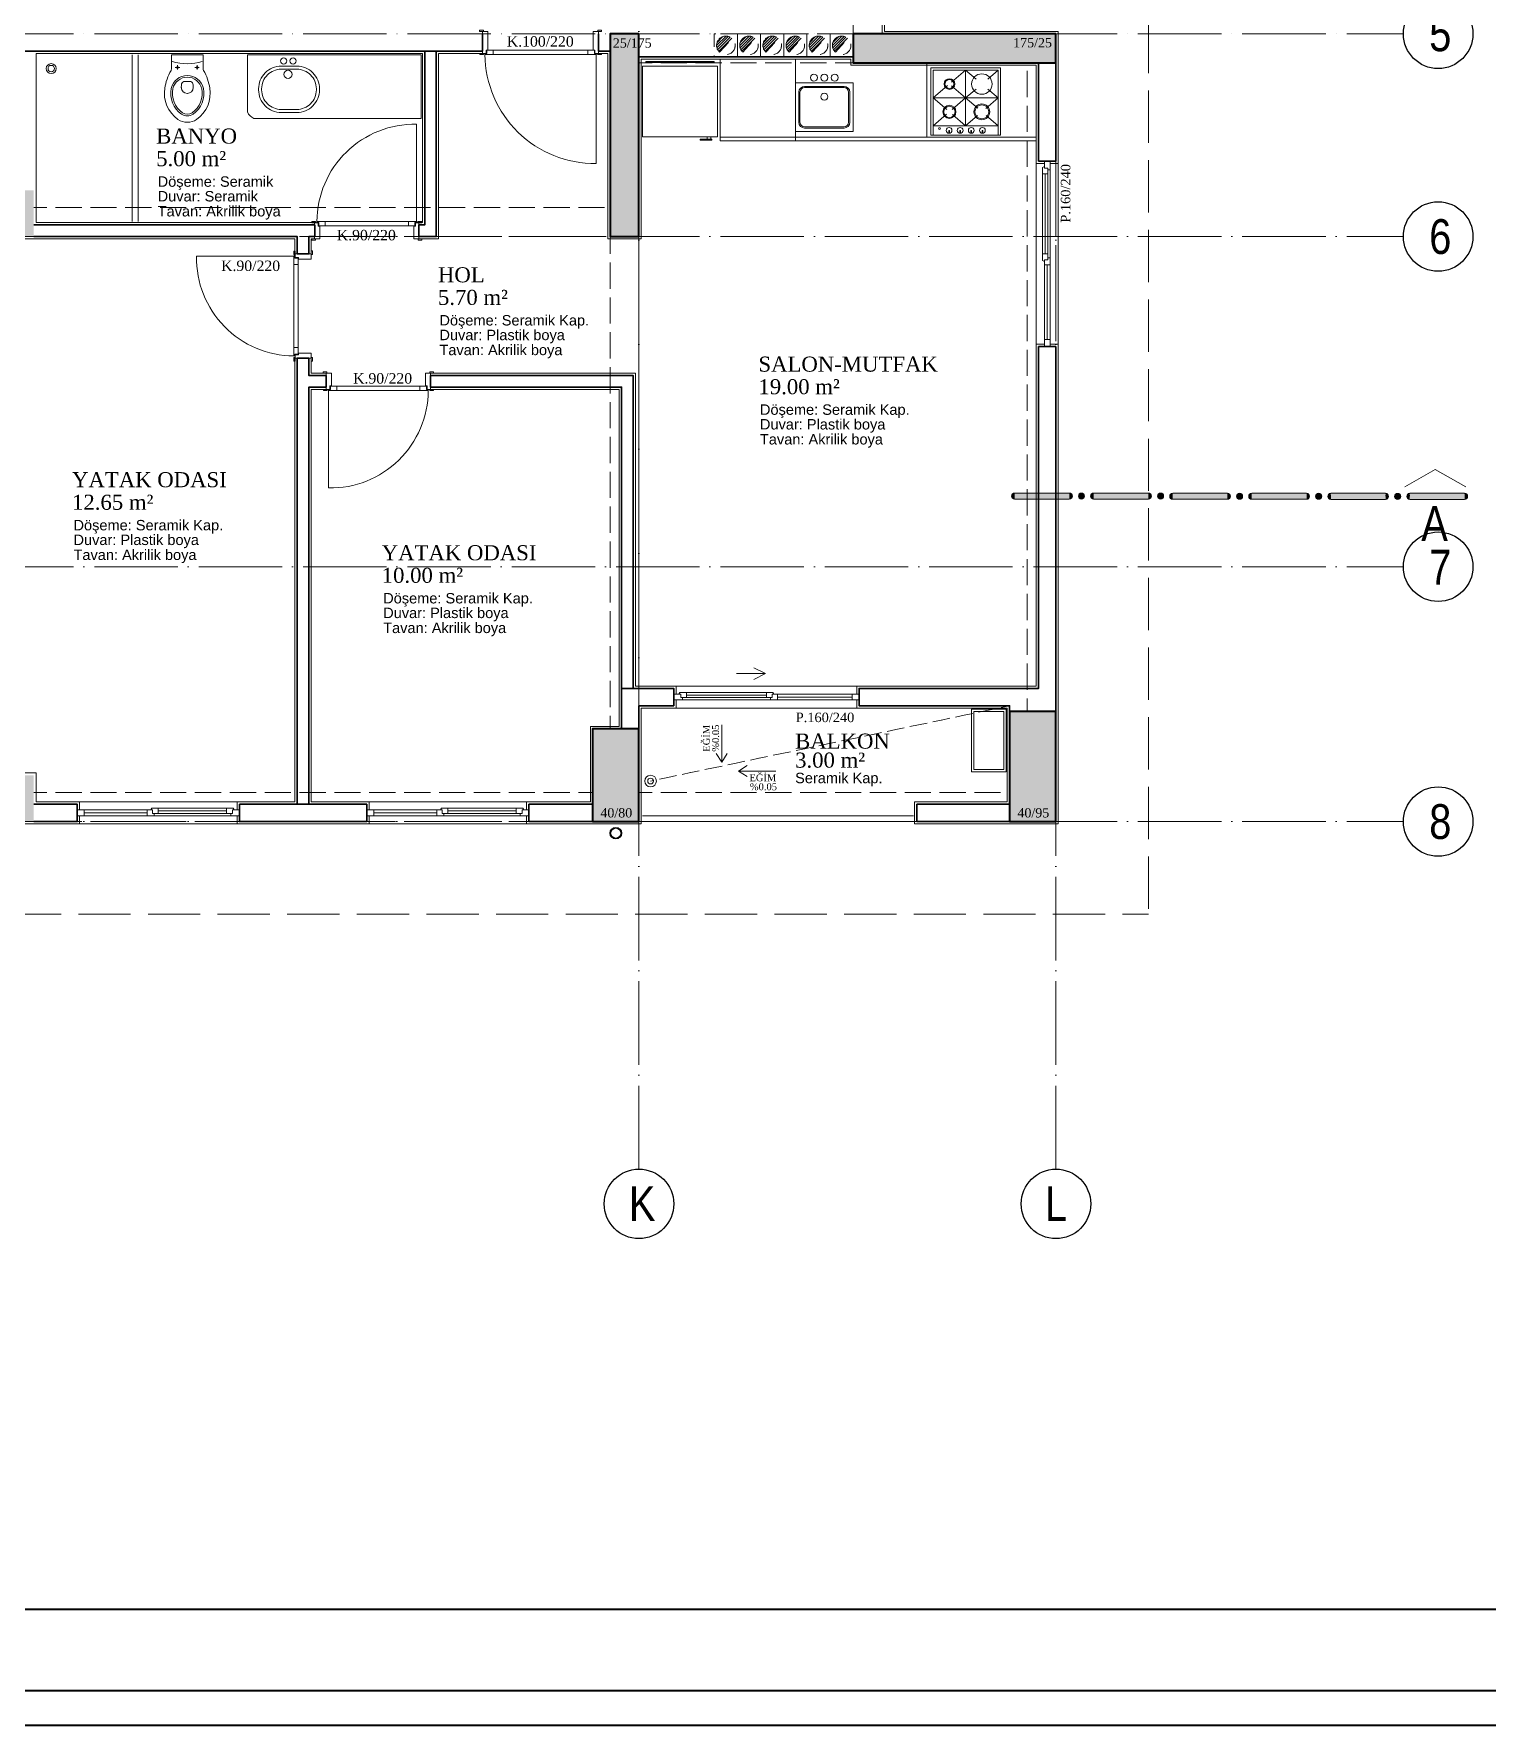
# Model space of a CAD drawing. Header units: millimetres. Extents: x 11587 to 81192, y -36083 to -25300.
# Drawn here: x 41299 to 42554, y -28300 to -26840 of the extents above; entities that cross this region are included whole.
import ezdxf

# ---------------------------------------------------------------- set-up
doc = ezdxf.new("R2010")
doc.units = ezdxf.units.MM
for name, pattern in [('AKS', [30, 24, -3, 0, -3]), ('IZDUSUM1', [20, 7.5, -5, 7.5, 0]), ('SEMBOL1', [260, 200, -15, 30, -15])]:
    doc.linetypes.add(name, pattern=pattern)
for name, color, linetype, lineweight in [('rtm-aks balon', 20, 'Continuous', 25), ('rtm-aks balon yazı', 7, 'Continuous', 20), ('rtm-aks yeni', 7, 'AKS', 20), ('rtm-antet-02', 140, 'Continuous', 40), ('rtm-cam', 141, 'Continuous', 9), ('rtm-duv tugla', 22, 'Continuous', 35), ('rtm-izdusum-üst ince', 8, 'IZDUSUM1', 5), ('rtm-kapı-ahsap', 35, 'Continuous', 13), ('rtm-mhl-yazı-adı', 150, 'Continuous', 30), ('rtm-mhl-yazı-m2', 7, 'Continuous', 20), ('rtm-mhl-yazı-malzeme', 253, 'Continuous', 13), ('rtm-pen-ahsap', 35, 'Continuous', 13), ('rtm-plan katmanı-04', 33, 'Continuous', 25), ('rtm-plan katmanı-05', 205, 'Continuous', 20), ('rtm-plan katmanı-07', 135, 'Continuous', 9), ('rtm-sembol balon baslik', 242, 'Continuous', 20), ('rtm-sembol kesit gör yazı', 7, 'Continuous', 20), ('rtm-sembol ok', 7, 'Continuous', 20), ('rtm-sıva', 252, 'Continuous', 15), ('rtm-tarama-betonarme', 51, 'Continuous', 15), ('rtm-tas_betonarme', 50, 'Continuous', 40), ('rtm-tefris vitrifiye', 9, 'Continuous', 9)]:
    doc.layers.add(name, color=color, linetype=linetype, lineweight=lineweight)
doc.styles.add('AKSYAZI', font='ARIALN.TTF')
doc.styles.add('ARIAL', font='times.ttf')
doc.styles.add('BASLIK', font='ARIALN.TTF')
doc.styles.get("Standard").update_dxf_attribs({"font": 'arial.ttf'})
doc.styles.add('VAZ-OLCU', font='times.ttf', dxfattribs={"height": 60})

# ---------------------------------------------------------------- blocks, each defined once
blk = doc.blocks.new('K-100')
at = {"layer": 'rtm-kapı-ahsap'}
for p, q in [((-34308.1, -13702.2), (-34307, -13702.2)), ((-34308.1, -13705.4), (-34308.1, -13702.2)), ((-34307, -13705.4), (-34308.1, -13705.4)), ((-34307, -13702.2), (-34307, -13705.4)), ((-34307, -13709.3), (-34307, -13704.8)), ((-34288, -13704.8), (-34307, -13704.8)), ((-34291, -13709.3), (-34307, -13709.3)), ((-34288, -13707.8), (-34291, -13707.8)), ((-34291, -13707.8), (-34291, -13709.3)), ((-34290.8, -13801.3), (-34290.8, -13708.3)), ((-34290.8, -13708.3), (-34287.9, -13708.3)), ((-34288, -13702.3), (-34288, -13705.4)), ((-34287, -13702.3), (-34288, -13702.3)), ((-34288, -13704.8), (-34288, -13707.8)), ((-34288, -13705.4), (-34287, -13705.4)), ((-34288, -13706.8), (-34287, -13706.8)), ((-34287.9, -13708.3), (-34287.9, -13706.8)), ((-34287, -13705.4), (-34287, -13702.3)), ((-34287, -13706.8), (-34287, -13802.8)), ((-34287, -13713.9), (-34290.8, -13713.9)), ((-34287, -13795.6), (-34290.8, -13795.6)), ((-34307, -13804.2), (-34308.1, -13804.2)), ((-34308.1, -13804.2), (-34308.1, -13807.3)), ((-34308.1, -13807.3), (-34307, -13807.3)), ((-34307, -13800.3), (-34307, -13804.8)), ((-34291, -13800.3), (-34307, -13800.3)), ((-34307, -13807.3), (-34307, -13804.2)), ((-34288, -13804.8), (-34307, -13804.8)), ((-34291, -13801.8), (-34291, -13800.3)), ((-34288, -13801.8), (-34291, -13801.8)), ((-34290.8, -13801.3), (-34287.9, -13801.3)), ((-34288, -13804.8), (-34288, -13801.8)), ((-34288, -13802.8), (-34287, -13802.8)), ((-34288, -13807.3), (-34288, -13804.2)), ((-34288, -13804.2), (-34287, -13804.2)), ((-34287, -13807.3), (-34288, -13807.3)), ((-34287.9, -13801.3), (-34287.9, -13802.8)), ((-34193, -13802.8), (-34287, -13802.8)), ((-34287, -13804.2), (-34287, -13807.3))]:
    blk.add_line(p, q, dxfattribs=at)
at = {"layer": 'rtm-kapı-ahsap', "const_width": 0.392}
blk.add_lwpolyline([(-34287.4, -13803.7, -1), (-34287.4, -13803.1, -1)], format="xyb", close=True, dxfattribs=at)
at = {"layer": 'rtm-kapı-ahsap'}
blk.add_arc((-34287.9, -13801.7), 94.9, 359.3332, 89.4605, dxfattribs=at)
blk = doc.blocks.new('rty')
at = {"layer": 'rtm-kapı-ahsap'}
for p, q in [((-58244.9, -62700.3), (-58243.8, -62700.3)), ((-58244.9, -62703.4), (-58244.9, -62700.3)), ((-58243.8, -62703.4), (-58244.9, -62703.4)), ((-58243.8, -62700.3), (-58243.8, -62703.4)), ((-58243.8, -62707.4), (-58243.8, -62702.9)), ((-58229.8, -62702.9), (-58243.8, -62702.9)), ((-58232.8, -62705.9), (-58232.8, -62707.4)), ((-58229.8, -62705.9), (-58232.8, -62705.9)), ((-58232.6, -62706.4), (-58232.6, -62789.4)), ((-58232.6, -62706.4), (-58229.7, -62706.4)), ((-58229.8, -62700.4), (-58229.8, -62703.4)), ((-58228.8, -62700.4), (-58229.8, -62700.4)), ((-58229.8, -62702.9), (-58229.8, -62705.9)), ((-58229.8, -62703.4), (-58228.8, -62703.4)), ((-58229.8, -62704.9), (-58228.8, -62704.9)), ((-58229.7, -62706.4), (-58229.7, -62704.9)), ((-58228.8, -62703.4), (-58228.8, -62700.4)), ((-58228.8, -62790.9), (-58228.8, -62704.9)), ((-58144.8, -62704.9), (-58228.8, -62704.9)), ((-58232.8, -62707.4), (-58243.8, -62707.4)), ((-58228.8, -62712), (-58232.6, -62712)), ((-58243.8, -62792.3), (-58244.9, -62792.3)), ((-58244.9, -62792.3), (-58244.9, -62795.4)), ((-58243.8, -62788.4), (-58243.8, -62792.9)), ((-58232.8, -62788.4), (-58243.8, -62788.4)), ((-58243.8, -62795.4), (-58243.8, -62792.3)), ((-58229.8, -62792.9), (-58243.8, -62792.9)), ((-58232.8, -62789.9), (-58232.8, -62788.4)), ((-58229.8, -62789.9), (-58232.8, -62789.9)), ((-58228.8, -62783.7), (-58232.6, -62783.7)), ((-58232.6, -62789.4), (-58229.7, -62789.4)), ((-58229.8, -62792.9), (-58229.8, -62789.9)), ((-58229.8, -62790.9), (-58228.8, -62790.9)), ((-58229.8, -62795.4), (-58229.8, -62792.3)), ((-58229.8, -62792.3), (-58228.8, -62792.3)), ((-58229.7, -62789.4), (-58229.7, -62790.9)), ((-58228.8, -62792.3), (-58228.8, -62795.4)), ((-58244.9, -62795.4), (-58243.8, -62795.4)), ((-58228.8, -62795.4), (-58229.8, -62795.4))]:
    blk.add_line(p, q, dxfattribs=at)
at = {"layer": 'rtm-kapı-ahsap', "const_width": 0.392}
blk.add_lwpolyline([(-58229.2, -62703.9, 1), (-58229.2, -62704.5, 1)], format="xyb", close=True, dxfattribs=at)
at = {"layer": 'rtm-kapı-ahsap'}
blk.add_arc((-58229.1, -62706.6), 84.3, 270.2011, 1.1472, dxfattribs=at)
blk = doc.blocks.new('KK')
at = {"layer": 'rtm-sembol balon baslik', "linetype": 'SEMBOL1'}
for p in [(41231.3, 7543.2), (41283.8, 7543.2)]:
    blk.add_line(p, (41257.6, 7558.4), dxfattribs=at)
at = {"layer": 'rtm-sembol balon baslik'}
for p, q in [((41279.6, 7537.7), (41232.3, 7537.7)), ((41347.8, 7537.7), (41300.6, 7537.7)), ((41416.1, 7537.8), (41368.8, 7537.8)), ((41484.3, 7537.8), (41437.1, 7537.8)), ((41552.6, 7537.9), (41505.3, 7537.9)), ((41620.8, 7537.9), (41573.6, 7537.9)), ((41279.6, 7532.4), (41232.3, 7532.4)), ((41347.8, 7532.4), (41300.6, 7532.4)), ((41416.1, 7532.6), (41368.8, 7532.6)), ((41484.3, 7532.6), (41437.1, 7532.6)), ((41552.6, 7532.7), (41505.3, 7532.7)), ((41620.8, 7532.7), (41573.6, 7532.7))]:
    blk.add_line(p, q, dxfattribs=at)
at = {"layer": 'rtm-sembol balon baslik', "const_width": 2.62}
for points in [[(41232.3, 7536.4, 0.414214), (41231, 7535, 1)], [(41231, 7535, 0.414214), (41232.3, 7533.7, 1)], [(41279.6, 7533.7, 0.414214), (41280.9, 7535, 0.414214), (41279.6, 7536.4, 1)], [(41300.6, 7536.4, 0.414214), (41299.3, 7535, 1)], [(41299.3, 7535, 0.414214), (41300.6, 7533.7, 1)], [(41347.8, 7533.7, 0.414214), (41349.1, 7535, 0.414214), (41347.8, 7536.4, 1)], [(41368.8, 7536.5, 0.414214), (41367.5, 7535.2, 1)], [(41367.5, 7535.2, 0.414214), (41368.8, 7533.9, 1)], [(41416.1, 7533.9, 0.414214), (41417.4, 7535.2, 0.414214), (41416.1, 7536.5, 1)], [(41437.1, 7536.5, 0.414214), (41435.8, 7535.2, 1)], [(41435.8, 7535.2, 0.414214), (41437.1, 7533.9, 1)], [(41484.3, 7533.9, 0.414214), (41485.6, 7535.2, 0.414214), (41484.3, 7536.5, 1)], [(41505.3, 7536.6, 0.414214), (41504, 7535.3, 1)], [(41504, 7535.3, 0.414214), (41505.3, 7534, 1)], [(41552.6, 7534, 0.414214), (41553.9, 7535.3, 0.414214), (41552.6, 7536.6, 1)], [(41573.6, 7536.6, 0.414214), (41572.3, 7535.3, 1)], [(41572.3, 7535.3, 0.414214), (41573.6, 7534, 1)], [(41620.8, 7534, 0.414214), (41622.1, 7535.3, 0.414214), (41620.8, 7536.6, 1)]]:
    blk.add_lwpolyline(points, format="xyb", dxfattribs=at)
for points in [[(41288.8, 7535, 1), (41291.4, 7535, 1)], [(41357, 7535.2, 1), (41359.6, 7535.2, 1)], [(41425.3, 7535.2, 1), (41427.9, 7535.2, 1)], [(41493.5, 7535.3, 1), (41496.1, 7535.3, 1)], [(41561.8, 7535.3, 1), (41564.4, 7535.3, 1)]]:
    blk.add_lwpolyline(points, format="xyb", close=True, dxfattribs=at)
at = {"layer": 'rtm-sembol balon baslik'}
for centre in [(41290.1, 7535), (41358.3, 7535.2), (41426.6, 7535.2), (41494.8, 7535.3), (41563.1, 7535.3)]:
    blk.add_circle(centre, 2.62, dxfattribs=at)
for centre, start, end in [((41232.3, 7535), 90, 270), ((41279.6, 7535), 270, 90), ((41300.6, 7535), 90, 270), ((41347.8, 7535), 270, 90), ((41368.8, 7535.2), 90, 270), ((41416.1, 7535.2), 270, 90), ((41437.1, 7535.2), 90, 270), ((41484.3, 7535.2), 270, 90), ((41505.3, 7535.3), 90, 270), ((41552.6, 7535.3), 270, 90), ((41573.6, 7535.3), 90, 270), ((41620.8, 7535.3), 270, 90)]:
    blk.add_arc(centre, 2.62, start, end, dxfattribs=at)
for points in [[(41232.3, 7537.7), (41232.3, 7532.4), (41279.6, 7537.7), (41279.6, 7532.4)], [(41300.6, 7537.7), (41300.6, 7532.4), (41347.8, 7537.7), (41347.8, 7532.4)], [(41368.8, 7537.8), (41368.8, 7532.6), (41416.1, 7537.8), (41416.1, 7532.6)], [(41437.1, 7537.8), (41437.1, 7532.6), (41484.3, 7537.8), (41484.3, 7532.6)], [(41505.3, 7537.9), (41505.3, 7532.7), (41552.6, 7537.9), (41552.6, 7532.7)], [(41573.6, 7537.9), (41573.6, 7532.7), (41620.8, 7537.9), (41620.8, 7532.7)]]:
    blk.add_trace(points, dxfattribs=at)

msp = doc.modelspace()

# ---------------------------------------------------------------- hatches: boundary and pattern name
at = {"layer": 'rtm-izdusum-üst ince', "ltscale": 1.5}
h = msp.add_hatch(dxfattribs=at)
h.set_pattern_fill('ANSI31', color=256, scale=0.5, angle=180, style=0)
h.set_pattern_definition([(225, (42340.9866, -26839.5514), (1.122532, -1.122532), [])])
edge = h.paths.add_edge_path()
edge.add_arc((41896.59, -26849.55), 8, 47.23741, 227.23741, ccw=False)
edge.add_line((41902.03, -26843.68), (41891.16, -26855.42))
h = msp.add_hatch(dxfattribs=at)
h.set_pattern_fill('ANSI31', color=256, scale=0.5, angle=180, style=0)
h.set_pattern_definition([(225, (42360.9866, -26839.5514), (1.122532, -1.122532), [])])
edge = h.paths.add_edge_path()
edge.add_arc((41916.59, -26849.55), 8, 47.23741, 227.23741, ccw=False)
edge.add_line((41922.03, -26843.68), (41911.16, -26855.42))
h = msp.add_hatch(dxfattribs=at)
h.set_pattern_fill('ANSI31', color=256, scale=0.5, angle=180, style=0)
h.set_pattern_definition([(225, (42380.9866, -26839.5514), (1.122532, -1.122532), [])])
edge = h.paths.add_edge_path()
edge.add_arc((41936.59, -26849.55), 8, 47.23741, 227.23741, ccw=False)
edge.add_line((41942.03, -26843.68), (41931.16, -26855.42))
h = msp.add_hatch(dxfattribs=at)
h.set_pattern_fill('ANSI31', color=256, scale=0.5, angle=180, style=0)
h.set_pattern_definition([(225, (42400.9866, -26839.5514), (1.122532, -1.122532), [])])
edge = h.paths.add_edge_path()
edge.add_arc((41956.59, -26849.55), 8, 47.23741, 227.23741, ccw=False)
edge.add_line((41962.03, -26843.68), (41951.16, -26855.42))
h = msp.add_hatch(dxfattribs=at)
h.set_pattern_fill('ANSI31', color=256, scale=0.5, angle=180, style=0)
h.set_pattern_definition([(225, (42420.9866, -26839.5514), (1.122532, -1.122532), [])])
edge = h.paths.add_edge_path()
edge.add_arc((41976.59, -26849.55), 8, 47.23741, 227.23741, ccw=False)
edge.add_line((41982.03, -26843.68), (41971.16, -26855.42))
h = msp.add_hatch(dxfattribs=at)
h.set_pattern_fill('ANSI31', color=256, scale=0.5, angle=180, style=0)
h.set_pattern_definition([(225, (42440.9866, -26839.5514), (1.122532, -1.122532), [])])
edge = h.paths.add_edge_path()
edge.add_arc((41996.59, -26849.55), 8, 47.23741, 227.23741, ccw=False)
edge.add_line((42002.03, -26843.68), (41991.16, -26855.42))
at = {"layer": 'rtm-tarama-betonarme'}
h = msp.add_hatch(dxfattribs=at)
h.set_pattern_fill('ANSI33', color=256, scale=2, style=0)
h.set_pattern_definition([(45, (27039.519, -4888.525), (-8.980256, 8.980256), []), (45, (27048.499, -4888.525), (-8.980256, 8.980256), [6.35, -3.175])])
h.paths.add_polyline_path([(40324.09, -27439.55), (40364.09, -27439.55), (40364.09, -27519.55), (40324.09, -27519.55)])
h.paths.add_polyline_path([(39911.59, -27479.55), (39991.59, -27479.55), (39991.59, -27519.55), (39911.59, -27519.55)])
h.paths.add_polyline_path([(40324.09, -26944.55), (40364.09, -26944.55), (40364.09, -27024.55), (40324.09, -27024.55)])
h.paths.add_polyline_path([(39961.59, -26944.55), (39996.59, -26944.55), (39996.59, -27024.55), (39961.59, -27024.55)])
h.paths.add_polyline_path([(39961.59, -26524.55), (39996.59, -26524.55), (39996.59, -26604.55), (39961.59, -26604.55)])
h.paths.add_polyline_path([(40324.09, -26524.55), (40364.09, -26524.55), (40364.09, -26604.55), (40324.09, -26604.55)])
h.paths.add_polyline_path([(40324.09, -26029.55), (40364.09, -26029.55), (40364.09, -26109.55), (40324.09, -26109.55)])
h.paths.add_polyline_path([(39911.59, -26029.55), (39991.59, -26029.55), (39991.59, -26069.55), (39911.59, -26069.55)])
h.paths.add_polyline_path([(40726.59, -26524.55), (40691.59, -26524.55), (40691.59, -26604.55), (40726.59, -26604.55)])
h.paths.add_polyline_path([(40726.59, -26944.55), (40691.59, -26944.55), (40691.59, -27024.55), (40726.59, -27024.55)])
h.paths.add_polyline_path([(40776.59, -27479.55), (40696.59, -27479.55), (40696.59, -27519.55), (40776.59, -27519.55)])
h.paths.add_polyline_path([(41299.09, -27479.55), (41219.09, -27479.55), (41219.09, -27519.55), (41299.09, -27519.55)])
h.paths.add_polyline_path([(41299.09, -26974.55), (41219.09, -26974.55), (41219.09, -27014.55), (41299.09, -27014.55)])
h.paths.add_polyline_path([(41299.09, -26534.55), (41219.09, -26534.55), (41219.09, -26574.55), (41299.09, -26574.55)])
h.paths.add_polyline_path([(40776.59, -26029.55), (40696.59, -26029.55), (40696.59, -26069.55), (40776.59, -26069.55)])
h.paths.add_polyline_path([(41299.09, -26029.55), (41219.09, -26029.55), (41219.09, -26069.55), (41299.09, -26069.55)])
h.paths.add_polyline_path([(41821.59, -26839.55), (41796.59, -26839.55), (41796.59, -27014.55), (41821.59, -27014.55)])
h.paths.add_polyline_path([(41821.59, -26534.55), (41796.59, -26534.55), (41796.59, -26709.55), (41821.59, -26709.55)])
h.paths.add_polyline_path([(42181.59, -26839.55), (42006.59, -26839.55), (42006.59, -26864.55), (42181.59, -26864.55)])
h.paths.add_polyline_path([(42181.59, -26684.55), (42006.59, -26684.55), (42006.59, -26709.55), (42181.59, -26709.55)])
h.paths.add_polyline_path([(41821.59, -26109.55), (41781.59, -26109.55), (41781.59, -26029.55), (41821.59, -26029.55)])
h.paths.add_polyline_path([(42181.59, -26124.55), (42141.59, -26124.55), (42141.59, -26029.55), (42181.59, -26029.55)])
h.paths.add_polyline_path([(41821.59, -27439.55), (41781.59, -27439.55), (41781.59, -27519.55), (41821.59, -27519.55)])
h.paths.add_polyline_path([(42181.59, -27424.55), (42141.59, -27424.55), (42141.59, -27519.55), (42181.59, -27519.55)])
h.paths.add_polyline_path([(39421.59, -27439.55), (39461.59, -27439.55), (39461.59, -27519.55), (39421.59, -27519.55)])
h.paths.add_polyline_path([(39131.59, -27439.55), (39171.59, -27439.55), (39171.59, -27519.55), (39131.59, -27519.55)])
h.paths.add_polyline_path([(39421.59, -26029.55), (39501.59, -26029.55), (39501.59, -26069.55), (39421.59, -26069.55)])
h.paths.add_polyline_path([(39091.59, -26029.55), (39171.59, -26029.55), (39171.59, -26069.55), (39091.59, -26069.55)])
h.paths.add_polyline_path([(38781.59, -26524.55), (38816.59, -26524.55), (38816.59, -26604.55), (38781.59, -26604.55)])
h.paths.add_polyline_path([(38781.59, -26944.55), (38816.59, -26944.55), (38816.59, -27024.55), (38781.59, -27024.55)])
h.paths.add_polyline_path([(38731.59, -27479.55), (38811.59, -27479.55), (38811.59, -27519.55), (38731.59, -27519.55)])
h.paths.add_polyline_path([(38209.09, -27479.55), (38289.09, -27479.55), (38289.09, -27519.55), (38209.09, -27519.55)])
h.paths.add_polyline_path([(38209.09, -26974.55), (38289.09, -26974.55), (38289.09, -27014.55), (38209.09, -27014.55)])
h.paths.add_polyline_path([(38209.09, -26534.55), (38289.09, -26534.55), (38289.09, -26574.55), (38209.09, -26574.55)])
h.paths.add_polyline_path([(38731.59, -26029.55), (38811.59, -26029.55), (38811.59, -26069.55), (38731.59, -26069.55)])
h.paths.add_polyline_path([(38209.09, -26029.55), (38289.09, -26029.55), (38289.09, -26069.55), (38209.09, -26069.55)])
h.paths.add_polyline_path([(37686.59, -26839.55), (37711.59, -26839.55), (37711.59, -27014.55), (37686.59, -27014.55)])
h.paths.add_polyline_path([(37686.59, -26534.55), (37711.59, -26534.55), (37711.59, -26709.55), (37686.59, -26709.55)])
h.paths.add_polyline_path([(37326.59, -26839.55), (37501.59, -26839.55), (37501.59, -26864.55), (37326.59, -26864.55)])
h.paths.add_polyline_path([(37326.59, -26684.55), (37501.59, -26684.55), (37501.59, -26709.55), (37326.59, -26709.55)])
h.paths.add_polyline_path([(37686.59, -26109.55), (37726.59, -26109.55), (37726.59, -26029.55), (37686.59, -26029.55)])
h.paths.add_polyline_path([(37326.59, -26124.55), (37366.59, -26124.55), (37366.59, -26029.55), (37326.59, -26029.55)])
h.paths.add_polyline_path([(37686.59, -27439.55), (37726.59, -27439.55), (37726.59, -27519.55), (37686.59, -27519.55)])
h.paths.add_polyline_path([(37326.59, -27424.55), (37366.59, -27424.55), (37366.59, -27519.55), (37326.59, -27519.55)])

# ---------------------------------------------------------------- linework, layer by layer
at = {"layer": 'rtm-aks balon'}
for centre in [(42511.59, -26839.55), (42511.59, -27014.55), (42511.59, -27299.55), (42511.59, -27519.55), (41821.59, -27849.55), (42181.59, -27849.55)]:
    msp.add_circle(centre, 30, dxfattribs=at)
at = {"layer": 'rtm-aks yeni', "ltscale": 3}
for p, q in [((41821.59, -27819.55), (41821.59, -25729.55)), ((42181.59, -27819.55), (42181.59, -25729.55)), ((37026.59, -26839.55), (42481.59, -26839.55)), ((37026.59, -27014.55), (42481.59, -27014.55)), ((37026.59, -27299.55), (42481.59, -27299.55)), ((37026.59, -27519.55), (42481.59, -27519.55))]:
    msp.add_line(p, q, dxfattribs=at)
at = {"layer": 'rtm-antet-02'}
for points in [[(36726.59, -25299.55), (36726.59, -28299.55), (42726.59, -28299.55), (42726.59, -25299.55), (36726.59, -25299.55)], [(36756.59, -28199.55), (42696.59, -28199.55)]]:
    msp.add_lwpolyline(points, dxfattribs=at)
msp.add_lwpolyline([(36756.59, -25329.55), (36756.59, -28269.55), (42696.59, -28269.55), (42696.59, -25329.55)], close=True, dxfattribs=at)
at = {"layer": 'rtm-cam'}
for p, q in [((42172.34, -26960.55), (42172.34, -27029.55)), ((42174.09, -27039.05), (42174.09, -27103.55)), ((41862.59, -27410.3), (41931.59, -27410.3)), ((41941.09, -27412.05), (42005.59, -27412.05)), ((41397.09, -27512.05), (41342.59, -27512.05)), ((41465.59, -27510.3), (41406.59, -27510.3)), ((41647.09, -27512.05), (41592.59, -27512.05)), ((41715.59, -27510.3), (41656.59, -27510.3))]:
    msp.add_line(p, q, dxfattribs=at)
at = {"layer": 'rtm-duv tugla'}
for points in [[(41686.59, -26854.55), (41686.59, -26839.55)], [(41786.59, -26854.55), (41786.59, -26839.55)], [(41686.59, -26854.55), (40831.59, -26854.55)], [(41636.59, -26854.55), (41636.59, -27004.55), (41631.59, -27004.55), (41631.59, -27014.55), (41646.59, -27014.55), (41646.59, -26854.55)], [(41796.59, -26854.55), (41786.59, -26854.55)], [(42006.59, -26859.55), (41821.59, -26859.55)], [(42166.59, -26949.55), (42166.59, -26864.55)], [(42181.59, -26949.55), (42181.59, -26864.55)], [(42181.59, -26949.55), (42166.59, -26949.55)], [(41299.09, -27014.55), (41526.59, -27014.55), (41526.59, -27029.55), (41536.59, -27029.55), (41536.59, -27014.55), (41541.59, -27014.55), (41541.59, -27004.55), (41299.09, -27004.55)], [(42141.59, -27424.55), (42141.59, -27419.55), (42011.59, -27419.55), (42011.59, -27404.55), (42166.59, -27404.55), (42166.59, -27109.55)], [(42181.59, -27109.55), (42166.59, -27109.55)], [(42181.59, -27424.55), (42181.59, -27109.55)], [(41536.59, -27504.55), (41536.59, -27144.55), (41551.59, -27144.55), (41551.59, -27134.55), (41536.59, -27134.55), (41536.59, -27119.55), (41526.59, -27119.55), (41526.59, -27504.55)], [(41806.59, -27404.55), (41806.59, -27144.55), (41641.59, -27144.55), (41641.59, -27134.55), (41816.59, -27134.55), (41816.59, -27404.55)], [(41821.59, -27439.55), (41821.59, -27419.55), (41851.59, -27419.55), (41851.59, -27404.55), (41806.59, -27404.55), (41806.59, -27439.55)], [(41299.09, -27519.55), (41336.59, -27519.55), (41336.59, -27504.55), (41299.09, -27504.55)], [(41781.59, -27504.55), (41726.59, -27504.55), (41726.59, -27519.55), (41781.59, -27519.55)], [(41726.59, -27504.55), (41726.59, -27519.55)], [(42141.59, -27519.55), (42061.59, -27519.55), (42061.59, -27504.55), (42141.59, -27504.55)]]:
    msp.add_lwpolyline(points, dxfattribs=at)
msp.add_lwpolyline([(41476.59, -27504.55), (41476.59, -27519.55), (41586.59, -27519.55), (41586.59, -27504.55)], close=True, dxfattribs=at)
at = {"layer": 'rtm-izdusum-üst ince', "ltscale": 3}
msp.add_lwpolyline([(37246.59, -25949.55), (42261.59, -25949.55), (42261.59, -27599.55), (37246.59, -27599.55)], close=True, dxfattribs=at)
at = {"layer": 'rtm-izdusum-üst ince', "ltscale": 1.5}
for points in [[(42006.59, -26839.55), (42006.59, -26709.55)], [(42031.59, -26839.55), (42031.59, -26709.55)], [(41886.59, -26839.55), (41886.59, -26859.55), (41906.59, -26859.55), (41906.59, -26839.55), (41886.59, -26839.55)], [(41891.16, -26855.42), (41902.03, -26843.68)], [(41906.59, -26839.55), (41906.59, -26859.55), (41926.59, -26859.55), (41926.59, -26839.55), (41906.59, -26839.55)], [(41911.16, -26855.42), (41922.03, -26843.68)], [(41926.59, -26839.55), (41926.59, -26859.55), (41946.59, -26859.55), (41946.59, -26839.55), (41926.59, -26839.55)], [(41931.16, -26855.42), (41942.03, -26843.68)], [(41946.59, -26839.55), (41946.59, -26859.55), (41966.59, -26859.55), (41966.59, -26839.55), (41946.59, -26839.55)], [(41951.16, -26855.42), (41962.03, -26843.68)], [(41966.59, -26839.55), (41966.59, -26859.55), (41986.59, -26859.55), (41986.59, -26839.55), (41966.59, -26839.55)], [(41971.16, -26855.42), (41982.03, -26843.68)], [(41986.59, -26839.55), (41986.59, -26859.55), (42006.59, -26859.55), (42006.59, -26839.55), (41986.59, -26839.55)], [(41991.16, -26855.42), (42002.03, -26843.68)], [(41821.59, -26864.55), (42006.59, -26864.55)], [(42156.59, -27424.55), (42156.59, -26864.55)], [(42181.59, -27424.55), (42181.59, -26864.55)], [(41299.09, -26989.55), (41796.59, -26989.55)], [(41299.09, -27014.55), (41796.59, -27014.55)], [(41796.59, -27439.55), (41796.59, -27014.55)], [(41821.59, -27439.55), (41821.59, -27014.55)], [(41299.09, -27494.55), (41781.59, -27494.55)], [(41821.59, -27494.55), (42141.59, -27494.55)], [(41299.09, -27519.55), (41781.59, -27519.55)], [(41821.59, -27519.55), (42141.59, -27519.55)]]:
    msp.add_lwpolyline(points, dxfattribs=at)
at = {"layer": 'rtm-izdusum-üst ince'}
msp.add_lwpolyline([(42141.59, -27419.55), (41831.59, -27484.55)], dxfattribs=at)
at = {"layer": 'rtm-izdusum-üst ince', "ltscale": 1.5}
for centre in [(41896.59, -26849.55), (41916.59, -26849.55), (41936.59, -26849.55), (41956.59, -26849.55), (41976.59, -26849.55), (41996.59, -26849.55)]:
    msp.add_circle(centre, 8, dxfattribs=at)
at = {"layer": 'rtm-pen-ahsap'}
for p, q in [((42171.59, -26949.55), (42171.59, -26955.55)), ((42176.59, -26957.05), (42176.59, -26949.55)), ((42170.09, -26954.92), (42170.09, -26960.55)), ((42170.09, -27029.55), (42170.09, -26960.55)), ((42174.59, -26960.55), (42170.09, -26960.55)), ((42174.59, -26955.55), (42171.59, -26955.55)), ((42174.59, -26955.55), (42174.59, -26960.55)), ((42176.59, -26957.05), (42174.59, -26957.05)), ((42174.59, -27029.55), (42174.59, -26960.55)), ((42170.09, -27035.18), (42170.09, -27029.55)), ((42174.59, -27029.55), (42170.09, -27029.55)), ((42171.59, -27034.55), (42171.59, -27039.05)), ((42174.59, -27034.55), (42171.59, -27034.55)), ((42171.59, -27098.55), (42171.59, -27039.05)), ((42176.59, -27039.05), (42171.59, -27039.05)), ((42174.59, -27034.55), (42174.59, -27029.55)), ((42174.59, -27033.05), (42176.59, -27033.05)), ((42176.59, -27040.55), (42176.59, -27033.05)), ((42176.59, -27040.55), (42176.59, -27109.55)), ((42171.59, -27098.55), (42171.59, -27104.18)), ((42176.59, -27103.55), (42171.59, -27103.55)), ((42171.59, -27109.55), (42171.59, -27103.55)), ((41851.59, -27409.55), (41857.59, -27409.55)), ((41859.09, -27414.55), (41851.59, -27414.55)), ((41856.96, -27408.05), (41862.59, -27408.05)), ((41857.59, -27412.55), (41857.59, -27409.55)), ((41857.59, -27412.55), (41862.59, -27412.55)), ((41859.09, -27414.55), (41859.09, -27412.55)), ((41931.59, -27408.05), (41862.59, -27408.05)), ((41862.59, -27412.55), (41862.59, -27408.05)), ((41931.59, -27412.55), (41862.59, -27412.55)), ((41937.23, -27408.05), (41931.59, -27408.05)), ((41931.59, -27412.55), (41931.59, -27408.05)), ((41936.59, -27412.55), (41931.59, -27412.55)), ((41935.09, -27412.55), (41935.09, -27414.55)), ((41942.59, -27414.55), (41935.09, -27414.55)), ((41936.59, -27409.55), (41941.09, -27409.55)), ((41936.59, -27412.55), (41936.59, -27409.55)), ((42000.59, -27409.55), (41941.09, -27409.55)), ((41941.09, -27414.55), (41941.09, -27409.55)), ((41942.59, -27414.55), (42011.59, -27414.55)), ((42000.59, -27409.55), (42006.23, -27409.55)), ((42005.59, -27414.55), (42005.59, -27409.55)), ((42011.59, -27409.55), (42005.59, -27409.55)), ((41336.59, -27509.55), (41342.59, -27509.55)), ((41395.59, -27514.55), (41336.59, -27514.55)), ((41347.59, -27509.55), (41341.96, -27509.55)), ((41342.59, -27514.55), (41342.59, -27509.55)), ((41347.59, -27509.55), (41397.09, -27509.55)), ((41395.59, -27514.55), (41403.09, -27514.55)), ((41401.59, -27509.55), (41397.09, -27509.55)), ((41397.09, -27514.55), (41397.09, -27509.55)), ((41400.96, -27508.05), (41406.59, -27508.05)), ((41401.59, -27512.55), (41401.59, -27509.55)), ((41401.59, -27512.55), (41406.59, -27512.55)), ((41403.09, -27512.55), (41403.09, -27514.55)), ((41406.59, -27508.05), (41465.59, -27508.05)), ((41406.59, -27512.55), (41406.59, -27508.05)), ((41406.59, -27512.55), (41465.59, -27512.55)), ((41471.23, -27508.05), (41465.59, -27508.05)), ((41465.59, -27512.55), (41465.59, -27508.05)), ((41470.59, -27512.55), (41465.59, -27512.55)), ((41469.09, -27514.55), (41469.09, -27512.55)), ((41469.09, -27514.55), (41476.59, -27514.55)), ((41476.59, -27509.55), (41470.59, -27509.55)), ((41470.59, -27512.55), (41470.59, -27509.55)), ((41586.59, -27509.55), (41592.59, -27509.55)), ((41645.59, -27514.55), (41586.59, -27514.55)), ((41597.59, -27509.55), (41591.96, -27509.55)), ((41592.59, -27514.55), (41592.59, -27509.55)), ((41597.59, -27509.55), (41647.09, -27509.55)), ((41645.59, -27514.55), (41653.09, -27514.55)), ((41651.59, -27509.55), (41647.09, -27509.55)), ((41647.09, -27514.55), (41647.09, -27509.55)), ((41650.96, -27508.05), (41656.59, -27508.05)), ((41651.59, -27512.55), (41651.59, -27509.55)), ((41651.59, -27512.55), (41656.59, -27512.55)), ((41653.09, -27512.55), (41653.09, -27514.55)), ((41656.59, -27508.05), (41715.59, -27508.05)), ((41656.59, -27512.55), (41656.59, -27508.05)), ((41656.59, -27512.55), (41715.59, -27512.55)), ((41721.23, -27508.05), (41715.59, -27508.05)), ((41715.59, -27512.55), (41715.59, -27508.05)), ((41720.59, -27512.55), (41715.59, -27512.55)), ((41719.09, -27514.55), (41719.09, -27512.55)), ((41719.09, -27514.55), (41726.59, -27514.55)), ((41726.59, -27509.55), (41720.59, -27509.55)), ((41720.59, -27512.55), (41720.59, -27509.55))]:
    msp.add_line(p, q, dxfattribs=at)
for points in [[(42170.09, -26954.92), (42171.59, -26954.05)], [(42170.09, -27035.18), (42171.59, -27036.05)], [(41856.96, -27408.05), (41856.09, -27409.55)], [(41937.23, -27408.05), (41938.1, -27409.55)], [(41400.96, -27508.05), (41400.09, -27509.55)], [(41471.23, -27508.05), (41472.1, -27509.55)], [(41650.96, -27508.05), (41650.09, -27509.55)], [(41721.23, -27508.05), (41722.1, -27509.55)]]:
    msp.add_lwpolyline(points, dxfattribs=at)
at = {"layer": 'rtm-plan katmanı-04'}
for radius in [5, 4.5]:
    msp.add_circle((41801.59, -27529.55), radius, dxfattribs=at)
at = {"layer": 'rtm-plan katmanı-05', "ltscale": 0.6}
for points in [[(42164.59, -27107.55), (42164.59, -26951.55)], [(42183.59, -27107.55), (42183.59, -26951.55)], [(42009.59, -27402.55), (41853.59, -27402.55)], [(42009.59, -27421.55), (41853.59, -27421.55)], [(41338.59, -27502.55), (41474.59, -27502.55)], [(41588.59, -27502.55), (41724.59, -27502.55)], [(41338.59, -27521.55), (41474.59, -27521.55)], [(41588.59, -27521.55), (41724.59, -27521.55)]]:
    msp.add_lwpolyline(points, dxfattribs=at)
at = {"layer": 'rtm-plan katmanı-05'}
for points in [[(41824.59, -27514.55), (42058.59, -27514.55)], [(41824.59, -27519.55), (42058.59, -27519.55)]]:
    msp.add_lwpolyline(points, dxfattribs=at)
for radius in [5, 2.5]:
    msp.add_circle((41831.59, -27484.55), radius, dxfattribs=at)
at = {"layer": 'rtm-plan katmanı-07'}
for points in [[(42176.59, -27033.05), (42176.59, -26957.05)], [(41935.09, -27414.55), (41859.09, -27414.55)], [(41403.09, -27514.55), (41469.09, -27514.55)], [(41653.09, -27514.55), (41719.09, -27514.55)]]:
    msp.add_lwpolyline(points, dxfattribs=at)
at = {"layer": 'rtm-sembol ok'}
for points in [[(41930.75, -27391.86), (41920.75, -27386.86)], [(41905.75, -27391.86), (41930.75, -27391.86)], [(41930.75, -27391.86), (41920.75, -27396.86)], [(41893.02, -27436), (41893.02, -27468.32)], [(41893.02, -27468.32), (41888.36, -27460.92)], [(41893.02, -27468.32), (41897.69, -27460.92)], [(41907.54, -27475.93), (41914.94, -27471.26)], [(41939.87, -27475.93), (41907.54, -27475.93)], [(41907.54, -27475.93), (41914.94, -27480.6)]]:
    msp.add_lwpolyline(points, dxfattribs=at)
at = {"layer": 'rtm-sıva'}
for points in [[(42183.59, -26951.55), (42183.59, -26837.55), (42033.59, -26837.55), (42033.59, -26822.55), (42026.59, -26822.55)], [(41631.59, -27002.55), (41634.59, -27002.55), (41634.59, -26856.55), (41301.09, -26856.55), (41301.09, -27002.55), (41541.59, -27002.55)], [(41686.59, -26856.55), (41648.59, -26856.55), (41648.59, -27016.55), (41631.59, -27016.55)], [(42164.59, -26951.55), (42164.59, -26866.55), (42004.59, -26866.55), (42004.59, -26861.55), (41823.59, -26861.55), (41823.59, -27016.55), (41794.59, -27016.55), (41794.59, -26856.55), (41786.59, -26856.55)], [(42171.59, -26951.55), (42164.59, -26951.55)], [(42183.59, -26951.55), (42176.59, -26951.55)], [(41524.59, -27029.55), (41524.59, -27016.55), (41268.59, -27016.55), (41268.59, -27477.55), (41301.09, -27477.55), (41301.09, -27502.55), (41338.59, -27502.55), (41338.59, -27509.55)], [(41538.59, -27029.55), (41538.59, -27016.55), (41541.59, -27016.55)], [(42009.59, -27409.55), (42009.59, -27402.55), (42164.59, -27402.55), (42164.59, -27107.55)], [(42009.59, -27414.55), (42009.59, -27421.55), (42139.59, -27421.55), (42139.59, -27502.55), (42059.59, -27502.55), (42059.59, -27521.55), (42183.59, -27521.55), (42183.59, -27107.55)], [(42171.59, -27107.55), (42164.59, -27107.55)], [(42183.59, -27107.55), (42176.59, -27107.55)], [(41474.59, -27509.55), (41474.59, -27502.55), (41524.59, -27502.55), (41524.59, -27119.55)], [(41538.59, -27119.55), (41538.59, -27132.55), (41551.59, -27132.55)], [(41641.59, -27132.55), (41818.59, -27132.55), (41818.59, -27402.55), (41853.59, -27402.55), (41853.59, -27409.55)], [(41551.59, -27146.55), (41538.59, -27146.55), (41538.59, -27502.55), (41588.59, -27502.55), (41588.59, -27509.55)], [(41724.59, -27509.55), (41724.59, -27502.55), (41779.59, -27502.55), (41779.59, -27437.55), (41804.59, -27437.55), (41804.59, -27146.55), (41641.59, -27146.55)], [(41724.59, -27514.55), (41724.59, -27521.55), (41823.59, -27521.55), (41823.59, -27421.55), (41853.59, -27421.55), (41853.59, -27414.55)], [(41338.59, -27514.55), (41338.59, -27521.55), (41179.59, -27521.55), (41179.59, -27514.55)], [(41474.59, -27514.55), (41474.59, -27521.55), (41588.59, -27521.55), (41588.59, -27514.55)], [(41474.59, -27514.55), (41474.59, -27521.55), (41588.59, -27521.55), (41588.59, -27514.55)], [(41474.59, -27514.55), (41474.59, -27521.55), (41588.59, -27521.55), (41588.59, -27514.55)]]:
    msp.add_lwpolyline(points, dxfattribs=at)
at = {"layer": 'rtm-tas_betonarme'}
for points in [[(41821.59, -26839.55), (41796.59, -26839.55), (41796.59, -27014.55), (41821.59, -27014.55)], [(42181.59, -26839.55), (42006.59, -26839.55), (42006.59, -26864.55), (42181.59, -26864.55)], [(42181.59, -27424.55), (42141.59, -27424.55), (42141.59, -27519.55), (42181.59, -27519.55)], [(41821.59, -27439.55), (41781.59, -27439.55), (41781.59, -27519.55), (41821.59, -27519.55)]]:
    msp.add_lwpolyline(points, close=True, dxfattribs=at)
at = {"layer": 'rtm-tefris vitrifiye'}
for p, q in [((41417.85, -26857.55), (41445.34, -26857.55)), ((41417.85, -26870.14), (41417.85, -26857.55)), ((41445.34, -26870.14), (41445.34, -26857.55)), ((41886.5, -26863.41), (41827.5, -26863.41)), ((41827.5, -26863.41), (41827.5, -26864.41)), ((41886.5, -26864.41), (41886.5, -26863.41)), ((41421.23, -26868.55), (41425.14, -26868.55)), ((41423.07, -26866.68), (41423.07, -26870.39)), ((41441.96, -26868.55), (41438.05, -26868.55)), ((41440.12, -26866.68), (41440.12, -26870.39)), ((41824.5, -26928.41), (41824.5, -26867.41)), ((41824.5, -26867.41), (41889.5, -26867.41)), ((41827.5, -26864.41), (41886.5, -26864.41)), ((41889.5, -26867.41), (41889.5, -26928.41)), ((42073.62, -26868.89), (42073.62, -26926.89)), ((42073.62, -26868.89), (42133.62, -26868.89)), ((42075.62, -26870.89), (42131.62, -26870.89)), ((42075.62, -26870.89), (42075.62, -26926.89)), ((42091.43, -26881.35), (42103.62, -26870.89)), ((42103.62, -26870.89), (42112.59, -26878.58)), ((42103.62, -26870.89), (42103.62, -26918.89)), ((42122.65, -26878.58), (42131.62, -26870.89)), ((42131.62, -26870.89), (42131.62, -26918.89)), ((41433.76, -26880.65), (41429.43, -26880.65)), ((41956.59, -26923.89), (41956.59, -26881.89)), ((41956.59, -26881.89), (42006.59, -26881.89)), ((41959.59, -26915.89), (41959.59, -26889.89)), ((41960.59, -26915.89), (41960.59, -26889.89)), ((41964.59, -26884.89), (41998.59, -26884.89)), ((41964.59, -26885.89), (41998.59, -26885.89)), ((42002.59, -26915.89), (42002.59, -26889.89)), ((42003.59, -26915.89), (42003.59, -26889.89)), ((42006.59, -26923.89), (42006.59, -26881.89)), ((42088.03, -26884.25), (42075.62, -26894.89)), ((42103.62, -26894.89), (42091.39, -26884.41)), ((42112.59, -26887.21), (42103.62, -26894.89)), ((42131.62, -26894.89), (42122.65, -26887.21)), ((42075.62, -26894.89), (42087.31, -26904.91)), ((42075.62, -26894.89), (42131.62, -26894.89)), ((42103.62, -26894.89), (42091.92, -26904.93)), ((42103.62, -26894.89), (42114.08, -26903.86)), ((42131.62, -26894.89), (42121, -26904)), ((41998.59, -26919.89), (41964.59, -26919.89)), ((41998.59, -26920.89), (41964.59, -26920.89)), ((42087.14, -26909.02), (42075.62, -26918.89)), ((42075.62, -26918.89), (42131.62, -26918.89)), ((42092.25, -26909.15), (42103.62, -26918.89)), ((42113.91, -26910.07), (42103.62, -26918.89)), ((42121.4, -26910.13), (42131.62, -26918.89)), ((42131.62, -26918.89), (42131.62, -26926.89)), ((41874.5, -26930.41), (41874.5, -26931.41)), ((41884.5, -26930.41), (41874.5, -26930.41)), ((41874.5, -26931.41), (41884.5, -26931.41)), ((41880.5, -26928.41), (41880.5, -26930.41)), ((41883.5, -26928.41), (41883.5, -26930.41)), ((41884.5, -26931.41), (41884.5, -26930.41)), ((41891.59, -26931.89), (42164.59, -26931.89)), ((42006.59, -26923.89), (41956.59, -26923.89)), ((42073.62, -26926.89), (42133.62, -26926.89)), ((42089.58, -26922.92), (42089.04, -26922.92)), ((42089.04, -26922.92), (42089.04, -26925.38)), ((42089.58, -26925.38), (42089.58, -26922.92)), ((42099.17, -26922.92), (42098.63, -26922.92)), ((42098.63, -26922.92), (42098.63, -26925.38)), ((42099.17, -26925.38), (42099.17, -26922.92)), ((42108.75, -26922.92), (42108.21, -26922.92)), ((42108.21, -26922.92), (42108.21, -26925.38)), ((42108.75, -26925.38), (42108.75, -26922.92)), ((42118.34, -26922.92), (42117.8, -26922.92)), ((42117.8, -26922.92), (42117.8, -26925.38)), ((42118.34, -26925.38), (42118.34, -26922.92))]:
    msp.add_line(p, q, dxfattribs=at)
for points in [[(41384.09, -26857.55), (41384.09, -27001.55)], [(41389.09, -26857.55), (41389.09, -27001.55)], [(41891.59, -26931.89), (41891.59, -26861.55)], [(41956.59, -26931.89), (41956.59, -26861.55)], [(42070.21, -26864.55), (42070.21, -26928.89)], [(42133.62, -26868.89), (42133.62, -26926.89)], [(41889.5, -26928.41), (41824.5, -26928.41)], [(41891.59, -26928.89), (42164.59, -26928.89)]]:
    msp.add_lwpolyline(points, dxfattribs=at)
for points in [[(41633.59, -26912.55), (41489.18, -26912.55, -0.2032744), (41483.59, -26906.97), (41483.59, -26857.55), (41633.59, -26857.55), (41633.59, -26912.55)], [(41493.13, -26887.92), (41493.13, -26887.02, -0.4142136), (41512.73, -26867.42), (41526.12, -26867.42, -0.4142136), (41545.72, -26887.02), (41545.72, -26887.92, -0.4142136), (41526.12, -26907.52), (41512.73, -26907.52, -0.4142136)], [(41495.8, -26887.92), (41495.8, -26887.02, -0.4142136), (41512.73, -26870.1), (41526.12, -26870.1, -0.4142136), (41543.05, -26887.02), (41543.05, -26887.92, -0.4142136), (41526.12, -26904.84), (41512.73, -26904.84, -0.4142136)]]:
    msp.add_lwpolyline(points, format="xyb", close=True, dxfattribs=at)
for points in [[(42138.59, -27476.55), (42108.59, -27476.55), (42108.59, -27422.55), (42138.59, -27422.55)], [(42136.59, -27474.55), (42110.59, -27474.55), (42110.59, -27424.55), (42136.59, -27424.55)]]:
    msp.add_lwpolyline(points, close=True, dxfattribs=at)
for centre, radius in [((41514.86, -26862.97), 2.67), ((41522.87, -26862.97), 2.67), ((41314.09, -26869.55), 4.25), ((41314.09, -26869.55), 2.75), ((41423.07, -26868.55), 0.825), ((41440.12, -26868.55), 0.825), ((41518.59, -26874.55), 3.56), ((41972.59, -26877.39), 3), ((41981.59, -26877.39), 3), ((41990.59, -26877.39), 3), ((42089.62, -26882.89), 4.63), ((42117.62, -26882.89), 8.84), ((41981.59, -26893.89), 3), ((42089.62, -26882.89), 3.84), ((42089.62, -26906.89), 5.63), ((42089.62, -26906.89), 4.84), ((42117.62, -26906.89), 6.84), ((42117.62, -26906.89), 6.05), ((42081.04, -26921.32), 0.75), ((42089.31, -26922.89), 2.5), ((42098.9, -26922.89), 2.5), ((42108.48, -26922.89), 2.5), ((42118.07, -26922.89), 2.5)]:
    msp.add_circle(centre, radius, dxfattribs=at)
for centre, radius, start, end in [((41431.59, -26821.36), 44, 252.84729, 287.15268), ((41455.63, -26893.3), 44, 149.90538, 171.23608), ((41415.65, -26870.14), 2.2, 329.90538, 0), ((41431.67, -26889.78), 14.3, 90.2662, 167.18786), ((41431.67, -26889.78), 12.87, 90.2662, 167.18786), ((41431.52, -26889.78), 12.87, 12.81214, 89.7338), ((41431.52, -26889.78), 14.3, 12.81214, 89.7338), ((41447.54, -26870.14), 2.2, 180, 210.09462), ((41407.56, -26893.3), 44, 8.76392, 30.09462), ((41439.29, -26890.94), 27.5, 170.50823, 235.09555), ((41439.29, -26890.94), 22, 168.5694, 234.81148), ((41439.29, -26890.94), 20.57, 168.5694, 234.81148), ((41439.4, -26885.55), 12.95, 167.82692, 183.31203), ((41431.57, -26885.88), 5.12, 180, 269.73777), ((41429.43, -26883.4), 2.75, 90, 167.82692), ((41431.62, -26885.88), 5.11, 270.26223, 0), ((41433.76, -26883.4), 2.75, 12.17308, 90), ((41423.89, -26890.94), 20.57, 305.18852, 11.4306), ((41423.79, -26885.55), 12.95, 356.68797, 12.17308), ((41423.89, -26890.94), 22, 305.18852, 11.4306), ((41423.89, -26890.94), 27.5, 304.90445, 9.49177), ((41964.59, -26889.89), 5, 90, 180), ((41964.59, -26889.89), 4, 90, 180), ((41998.59, -26889.89), 5, 0, 90), ((41998.59, -26889.89), 4, 0, 90), ((41431.59, -26901), 7.92, 237.83247, 302.16749), ((41431.59, -26901), 14.85, 237.23949, 302.76051), ((41431.59, -26901), 9.35, 237.83247, 302.16749), ((41964.59, -26915.89), 5, 180, 270), ((41964.59, -26915.89), 4, 180, 270), ((41998.59, -26915.89), 4, 270, 0), ((41998.59, -26915.89), 5, 270, 0)]:
    msp.add_arc(centre, radius, start, end, dxfattribs=at)

# ---------------------------------------------------------------- block references
at = {"layer": 'rtm-izdusum-üst ince', "xscale": -1}
msp.add_blockref('KK', (83766.71, -34773.89), dxfattribs=at)
msp.add_blockref('KK', (83766.71, -34773.89), dxfattribs=at)
at = {"layer": 'rtm-kapı-ahsap', "xscale": -1}
for name, p, rotation in [('K-100', (27981.8, -61144.53), 90), ('rty', (104334.46, 31227.23), 270), ('rty', (-21151.28, -85376.33), 90)]:
    msp.add_blockref(name, p, dxfattribs=dict(at, rotation=rotation))
msp.add_blockref('rty', (-16705.19, 35673.32), dxfattribs=at)

# ---------------------------------------------------------------- texts
at = {"layer": 'rtm-aks balon yazı', "char_height": 30, "width": 27.7214, "attachment_point": 7, "style": 'AKSYAZI'}
for s, insert in [('5', (42503.84, -26854.97)), ('6', (42503.84, -27029.97)), ('7', (42503.84, -27314.97)), ('8', (42503.84, -27534.97)), ('K', (41812.85, -27864.32)), ('L', (42172.14, -27864.32))]:
    msp.add_mtext(s, dxfattribs=dict(at, insert=insert))
at = {"layer": 'rtm-mhl-yazı-adı', "style": 'ARIAL'}
for s, height, p in [('BANYO', 13, (41404.73, -26934.3)), ('HOL', 13, (41648.02, -27054.06)), ('SALON-MUTFAK', 13, (41924.72, -27131.17)), ('YATAK ODASI', 13, (41332.07, -27230.91)), ('YATAK ODASI', 13, (41599.45, -27293.97)), ('BALKON', 13, (41956.39, -27456.59)), ('EĞİM', 6, (41916.97, -27484.72)), ('%%%0.05', 6, (41917.31, -27492.49))]:
    msp.add_text(s, height=height, dxfattribs=at).set_placement(p)
for s, p in [('EĞİM', (41882.72, -27459.27)), ('%%%0.05', (41890.71, -27459.27))]:
    msp.add_text(s, height=6, rotation=90, dxfattribs=at).set_placement(p)
at = {"layer": 'rtm-mhl-yazı-m2', "style": 'ARIAL'}
for s, height, p in [('25/175', 8, (41798.98, -26851.47)), ('175/25', 8, (42144.59, -26851.22)), ('5.00 m² ', 13, (41404.73, -26953.79)), ('5.70 m² ', 13, (41648.02, -27073.55)), ('19.00 m² ', 13, (41924.72, -27150.66)), ('12.65 m² ', 13, (41332.07, -27250.4)), ('10.00 m² ', 13, (41599.45, -27313.46)), ('3.00 m² ', 13, (41956.39, -27473)), ('40/80', 8, (41788.23, -27515.98)), ('40/95', 8, (42148.31, -27515.98))]:
    msp.add_text(s, height=height, dxfattribs=at).set_placement(p)
at = {"layer": 'rtm-mhl-yazı-malzeme', "style": 'VAZ-OLCU'}
for s, height, rotation, p in [('K.100/220', 9, 359.9602, (41707.46, -26850.59)), ('P.160/240', 8.192, 89.9602, (42193.97, -27002.53)), ('K.90/220', 9, 359.9602, (41560.68, -27017.8)), ('K.90/220', 9, 359.9602, (41460.78, -27044.27)), ('K.90/220', 9, 359.9602, (41574.75, -27141.45)), ('P.160/240', 8.192, 359.9602, (41956.94, -27433.7))]:
    msp.add_text(s, height=height, rotation=rotation, dxfattribs=at).set_placement(p)
at = {"layer": 'rtm-mhl-yazı-malzeme'}
for s, p in [('Döşeme: Seramik', (41406.01, -26971.57)), ('Duvar: Seramik', (41406.01, -26984.23)), ('Tavan: Akrilik boya ', (41406.01, -26997.17)), ('Döşeme: Seramik Kap.', (41649.3, -27091.32)), ('Duvar: Plastik boya ', (41649.3, -27103.99)), ('Tavan: Akrilik boya ', (41649.3, -27116.92)), ('Döşeme: Seramik Kap.', (41926.01, -27168.43)), ('Tavan: Akrilik boya ', (41926.01, -27194.03)), ('Duvar: Plastik boya ', (41926.01, -27181.1)), ('Döşeme: Seramik Kap.', (41333.36, -27268.17)), ('Duvar: Plastik boya ', (41333.36, -27280.84)), ('Tavan: Akrilik boya ', (41333.36, -27293.77)), ('Döşeme: Seramik Kap.', (41600.74, -27331.24)), ('Duvar: Plastik boya ', (41600.74, -27343.9)), ('Tavan: Akrilik boya ', (41600.74, -27356.84)), ('Seramik Kap.', (41956.39, -27486.41))]:
    msp.add_text(s, height=9, dxfattribs=at).set_placement(p)
at = {"layer": 'rtm-sembol kesit gör yazı', "style": 'BASLIK'}
msp.add_text('A', height=30, dxfattribs=at).set_placement((42497.01, -27277.28))

doc.saveas('drawing.dxf')
